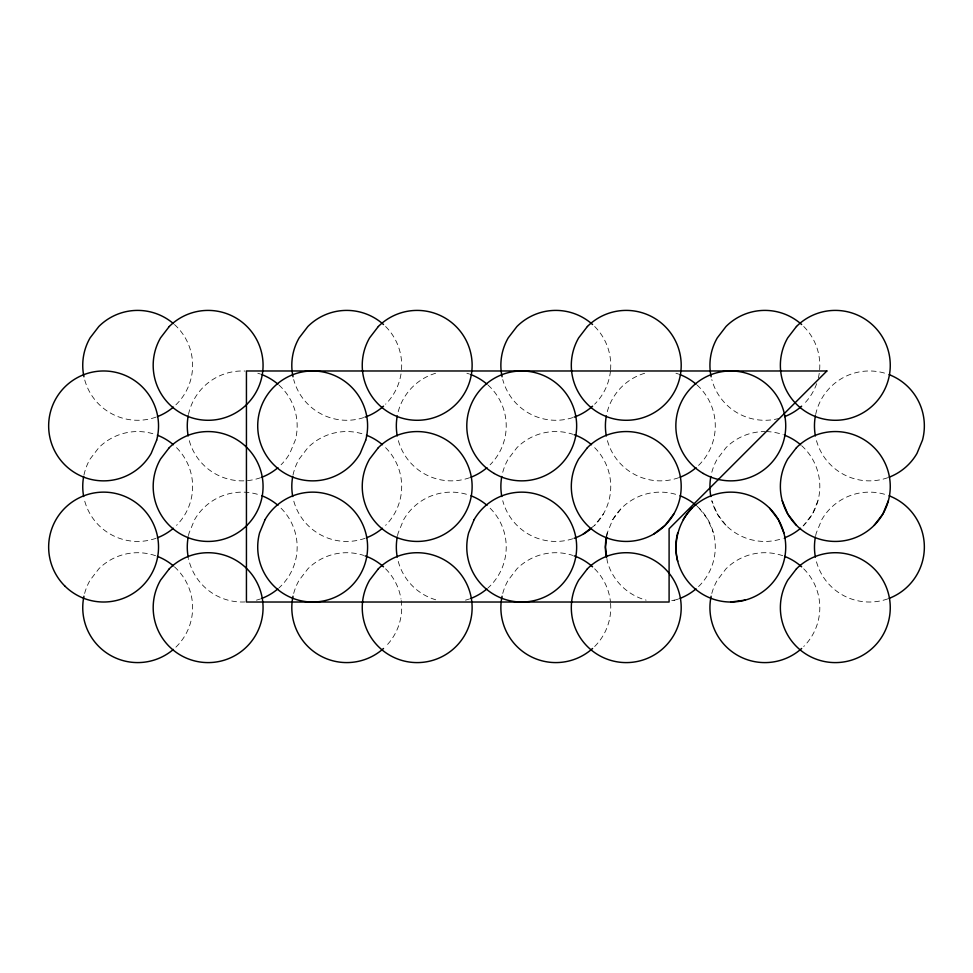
<?xml version="1.0" encoding="UTF-8"?>
<svg xmlns="http://www.w3.org/2000/svg" width="973" height="973" viewBox="0 0 973 973"><rect width="100%" height="100%" fill="white"/><g stroke="black" fill="none" stroke-linecap="round" stroke-linejoin="round"><path stroke-width="0.73" stroke-dasharray="4.87 3.65" d="M606.897 535.709L607.274 532.863L612.759 519.606L621.492 508.222M817.94 500.718L812.455 513.975L803.722 525.347M591.17 528.035L594.661 525.347L603.394 513.975M671.747 600.523L674.569 600.146M726.016 525.347L717.296 513.975L711.798 500.718A54.95 54.95 0 0 0 783.204 538.3M699.198 508.222L707.93 519.606L713.416 532.863M606.897 558.453L607.274 561.299A54.95 54.95 0 0 0 646.121 600.146M401.217 600.487A54.95 54.95 0 0 1 385.6 646.51M293.676 593.445A54.95 54.95 0 0 1 299.161 580.188L307.894 568.804A54.95 54.95 0 0 1 363.707 555.401M385.6 568.804A54.95 54.95 0 0 1 401.01 599.052M594.661 326.49A54.95 54.95 0 0 1 610.582 369.643M610.46 371.078A54.95 54.95 0 0 1 594.661 404.196M572.769 417.599A54.95 54.95 0 0 1 502.737 379.555M488.057 385.101A54.95 54.95 0 0 1 490.124 464.778M469.606 477.719A54.95 54.95 0 0 1 397.543 437.364M398.2 411.701A54.95 54.95 0 0 1 437.059 372.854M466.87 373.231A54.95 54.95 0 0 1 469.606 374.119M697.118 385.101A54.95 54.95 0 0 1 697.118 466.736M678.668 477.719A54.95 54.95 0 0 1 606.605 437.364M607.274 411.701A54.95 54.95 0 0 1 646.121 372.854M675.931 373.231A54.95 54.95 0 0 1 678.668 374.119M801.655 445.683A54.95 54.95 0 0 1 801.655 527.317M711.798 472.282A54.95 54.95 0 0 1 717.296 459.025L726.016 447.653A54.95 54.95 0 0 1 764.875 431.55M766.298 431.574A54.95 54.95 0 0 1 783.204 434.7M697.118 506.264A54.95 54.95 0 0 1 697.118 587.899M678.668 598.881A54.95 54.95 0 0 1 671.784 600.815M606.605 535.636A54.95 54.95 0 0 1 607.274 532.863M612.759 519.606A54.95 54.95 0 0 1 678.668 495.281M385.6 326.49A54.95 54.95 0 0 1 401.217 372.513M401.01 373.948A54.95 54.95 0 0 1 385.6 404.196M363.707 417.599A54.95 54.95 0 0 1 293.676 379.555M610.582 603.357A54.95 54.95 0 0 1 594.661 646.51M502.737 593.445A54.95 54.95 0 0 1 508.222 580.188L516.955 568.804A54.95 54.95 0 0 1 572.769 555.401M594.661 568.804A54.95 54.95 0 0 1 610.46 601.922M803.722 326.49A54.95 54.95 0 0 1 818.293 378.181M816.675 383.666A54.95 54.95 0 0 1 803.722 404.196M779.093 418.414A54.95 54.95 0 0 1 711.798 379.555M594.661 447.653A54.95 54.95 0 0 1 594.661 525.347M572.769 538.762A54.95 54.95 0 0 1 502.737 500.718M502.737 472.282A54.95 54.95 0 0 1 508.222 459.025L516.955 447.653A54.95 54.95 0 0 1 572.769 434.238M490.137 508.222A54.95 54.95 0 0 1 488.057 587.899M469.606 598.881A54.95 54.95 0 0 1 465.495 600.146M435.685 599.769A54.95 54.95 0 0 1 398.212 561.299M397.543 535.636A54.95 54.95 0 0 1 398.212 532.863L403.698 519.606A54.95 54.95 0 0 1 469.606 495.281M803.722 568.804A54.95 54.95 0 0 1 803.722 646.51M711.798 593.445A54.95 54.95 0 0 1 717.296 580.188L726.016 568.804A54.95 54.95 0 0 1 783.204 555.863M174.459 566.833A54.95 54.95 0 0 1 174.459 648.48M84.615 593.445A54.95 54.95 0 0 1 90.1 580.188L98.832 568.804A54.95 54.95 0 0 1 156.008 555.863M281.063 508.222A54.95 54.95 0 0 1 278.996 587.899M260.545 598.881A54.95 54.95 0 0 1 256.434 600.146M245.074 601.946A54.95 54.95 0 0 1 188.47 558.514M188.47 535.636A54.95 54.95 0 0 1 189.139 532.863L194.636 519.606A54.95 54.95 0 0 1 260.545 495.281M278.996 385.101A54.95 54.95 0 0 1 295.293 440.137L289.796 453.394A54.95 54.95 0 0 1 281.063 464.778M260.545 477.719A54.95 54.95 0 0 1 188.47 437.364M188.47 414.486A54.95 54.95 0 0 1 245.074 371.054M257.809 373.231A54.95 54.95 0 0 1 260.545 374.119M174.459 324.52A54.95 54.95 0 0 1 174.459 406.167M156.008 417.137A54.95 54.95 0 0 1 84.615 379.555M176.539 447.653A54.95 54.95 0 0 1 176.539 525.347M156.008 538.3A54.95 54.95 0 0 1 83.946 497.945M83.946 475.055A54.95 54.95 0 0 1 90.1 459.025L98.832 447.653A54.95 54.95 0 0 1 156.008 434.7M385.6 447.653A54.95 54.95 0 0 1 385.6 525.347M365.07 538.3A54.95 54.95 0 0 1 293.007 497.945M293.007 475.055A54.95 54.95 0 0 1 299.161 459.025L307.894 447.653A54.95 54.95 0 0 1 365.07 434.7M887.729 598.881A54.95 54.95 0 0 1 815.666 558.514M815.666 535.636A54.95 54.95 0 0 1 816.335 532.863L821.82 519.606A54.95 54.95 0 0 1 887.729 495.281M887.729 477.719A54.95 54.95 0 0 1 815.666 437.364M815.666 414.486A54.95 54.95 0 0 1 887.729 374.119"/><path stroke-width="1.46" d="M606.714 537.12L605.401 547.081L606.702 557.03M691.937 508.222C678.485 522.136 673.024 542.533 677.707 561.299M888.385 500.718L882.9 513.975L874.168 525.347M673.839 513.975L665.106 525.347L653.722 534.08M583.277 534.08L590.003 528.923M730.784 602.019L745.002 600.146M796.461 525.347L787.729 513.975L782.243 500.718M769.631 508.222L778.364 519.606L783.861 532.863M383.52 648.48A54.95 54.95 0 0 1 293.007 596.218M365.07 555.863A54.95 54.95 0 0 1 383.52 566.833M592.581 406.167A54.95 54.95 0 0 1 574.143 417.137M502.068 376.782A54.95 54.95 0 0 1 508.222 337.862L516.955 326.49A54.95 54.95 0 0 1 592.581 324.52M486.974 467.697A54.95 54.95 0 0 1 470.956 477.22M397.252 435.94A54.95 54.95 0 0 1 397.252 415.897M470.956 374.617A54.95 54.95 0 0 1 486.974 384.153M696.036 467.697A54.95 54.95 0 0 1 680.03 477.22M606.325 435.94A54.95 54.95 0 0 1 606.325 415.897M680.03 374.617A54.95 54.95 0 0 1 696.036 384.153M383.52 406.167A54.95 54.95 0 0 1 365.07 417.137M293.007 376.782A54.95 54.95 0 0 1 299.161 337.862L307.894 326.49A54.95 54.95 0 0 1 383.52 324.52M800.572 528.266A54.95 54.95 0 0 1 784.554 537.801M710.849 496.522A54.95 54.95 0 0 1 710.849 476.478M784.554 435.199A54.95 54.95 0 0 1 800.572 444.734M696.036 588.847A54.95 54.95 0 0 1 680.03 598.383M606.325 557.103A54.95 54.95 0 0 1 606.325 537.06M680.03 495.78A54.95 54.95 0 0 1 696.036 505.303M592.581 648.48A54.95 54.95 0 0 1 502.068 596.218M574.143 555.863A54.95 54.95 0 0 1 592.581 566.833M801.655 406.167A54.95 54.95 0 0 1 784.554 416.639M711.129 376.782A54.95 54.95 0 0 1 717.296 337.862L726.016 326.49A54.95 54.95 0 0 1 801.655 324.52M591.499 528.266A54.95 54.95 0 0 1 574.143 538.3M501.788 496.522A54.95 54.95 0 0 1 501.788 476.478M574.143 434.7A54.95 54.95 0 0 1 591.499 444.734M486.974 588.847A54.95 54.95 0 0 1 470.968 598.383M397.252 557.103A54.95 54.95 0 0 1 397.252 537.06M470.968 495.78A54.95 54.95 0 0 1 486.974 505.303M801.655 648.48A54.95 54.95 0 0 1 711.129 596.218M784.554 556.361A54.95 54.95 0 0 1 801.655 566.833M173.376 649.429A54.95 54.95 0 0 1 83.946 596.218M157.371 556.361A54.95 54.95 0 0 1 173.376 565.885M277.913 588.847A54.95 54.95 0 0 1 261.895 598.383M188.19 557.103A54.95 54.95 0 0 1 188.19 537.06M261.895 495.78A54.95 54.95 0 0 1 277.913 505.303M277.913 467.697A54.95 54.95 0 0 1 261.895 477.22M188.19 435.94A54.95 54.95 0 0 1 188.19 415.897M261.895 374.617A54.95 54.95 0 0 1 277.913 384.153M173.376 407.115A54.95 54.95 0 0 1 157.371 416.639M83.946 376.782A54.95 54.95 0 0 1 90.1 337.862L98.832 326.49A54.95 54.95 0 0 1 173.376 323.571M382.438 528.266A54.95 54.95 0 0 1 366.432 537.801M292.727 496.522A54.95 54.95 0 0 1 292.727 476.478M366.432 435.199A54.95 54.95 0 0 1 382.438 444.734M173.376 528.266A54.95 54.95 0 0 1 157.371 537.801M83.666 496.522A54.95 54.95 0 0 1 83.666 476.478M157.371 435.199A54.95 54.95 0 0 1 173.376 444.734M889.091 495.78A54.95 54.95 0 0 1 889.091 598.383M815.386 557.103A54.95 54.95 0 0 1 815.386 537.06M889.091 374.617A54.95 54.95 0 0 1 922.477 440.137L916.992 453.394A54.95 54.95 0 0 1 889.091 477.22M815.386 435.94A54.95 54.95 0 0 1 815.386 415.897M683.204 519.606A54.95 54.95 0 0 1 775.797 515.568A54.95 54.95 0 0 1 740.331 601.192A54.95 54.95 0 0 1 677.707 532.863M156.665 440.137L151.18 453.394A54.95 54.95 0 0 1 58.587 457.432A54.95 54.95 0 0 1 94.053 371.808A54.95 54.95 0 0 1 156.665 440.137M265.07 519.606L259.584 532.863A54.95 54.95 0 0 0 322.197 601.192A54.95 54.95 0 0 0 357.663 515.568A54.95 54.95 0 0 0 265.07 519.606M365.726 440.137L360.241 453.394A54.95 54.95 0 0 1 267.648 457.432A54.95 54.95 0 0 1 303.114 371.808A54.95 54.95 0 0 1 365.726 440.137M474.143 519.606L468.645 532.863A54.95 54.95 0 0 0 531.258 601.192A54.95 54.95 0 0 0 566.724 515.568A54.95 54.95 0 0 0 474.143 519.606M169.278 326.49L160.545 337.862A54.95 54.95 0 0 0 203.333 420.081A54.95 54.95 0 0 0 259.755 346.546A54.95 54.95 0 0 0 169.278 326.49M169.278 447.653L160.545 459.025A54.95 54.95 0 0 0 203.333 541.231A54.95 54.95 0 0 0 259.755 467.709A54.95 54.95 0 0 0 169.278 447.653M169.278 568.804L160.545 580.188A54.95 54.95 0 0 0 203.333 662.394A54.95 54.95 0 0 0 259.755 588.872A54.95 54.95 0 0 0 169.278 568.804M378.339 326.49L369.606 337.862A54.95 54.95 0 0 0 412.406 420.081A54.95 54.95 0 0 0 468.816 346.546A54.95 54.95 0 0 0 378.339 326.49M378.339 447.653L369.606 459.025A54.95 54.95 0 0 0 412.406 541.231A54.95 54.95 0 0 0 468.816 467.709A54.95 54.95 0 0 0 378.339 447.653M378.339 568.804L369.606 580.188A54.95 54.95 0 0 0 412.406 662.394A54.95 54.95 0 0 0 468.816 588.872A54.95 54.95 0 0 0 378.339 568.804M587.4 326.49L578.667 337.862A54.95 54.95 0 0 0 621.467 420.081A54.95 54.95 0 0 0 677.889 346.546A54.95 54.95 0 0 0 587.4 326.49M587.4 447.653L578.667 459.025A54.95 54.95 0 0 0 621.467 541.231A54.95 54.95 0 0 0 677.889 467.709A54.95 54.95 0 0 0 587.4 447.653M587.4 568.804L578.667 580.188A54.95 54.95 0 0 0 621.467 662.394A54.95 54.95 0 0 0 677.889 588.872A54.95 54.95 0 0 0 587.4 568.804M796.461 326.49L787.729 337.862A54.95 54.95 0 0 0 830.528 420.081A54.95 54.95 0 0 0 886.95 346.546A54.95 54.95 0 0 0 796.461 326.49M796.461 447.653L787.729 459.025A54.95 54.95 0 0 0 830.528 541.231A54.95 54.95 0 0 0 886.95 467.709A54.95 54.95 0 0 0 796.461 447.653M796.461 568.804L787.729 580.188A54.95 54.95 0 0 0 830.528 662.394A54.95 54.95 0 0 0 886.95 588.872A54.95 54.95 0 0 0 796.461 568.804M826.88 370.981L669.096 528.765L669.096 602.019L246.437 602.019L246.437 370.981L826.88 370.981M494.248 473.498A54.95 54.95 0 0 0 576.661 425.919A54.95 54.95 0 0 0 494.248 378.339A54.95 54.95 0 0 0 494.248 473.498M703.309 473.498A54.95 54.95 0 0 0 785.734 425.919A54.95 54.95 0 0 0 703.309 378.339A54.95 54.95 0 0 0 703.309 473.498M64.741 585.928A54.95 54.95 0 0 0 156.665 561.299A54.95 54.95 0 0 0 89.37 494.004A54.95 54.95 0 0 0 64.741 585.928"/></g></svg>
